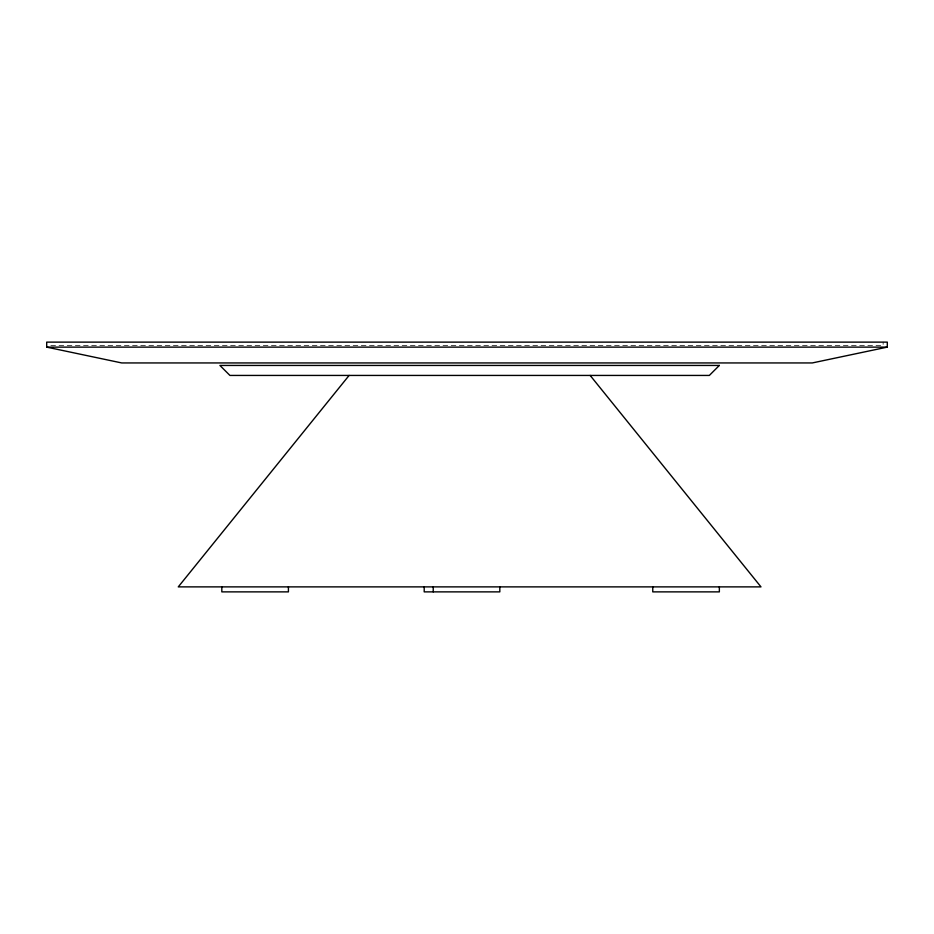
<?xml version="1.0" encoding="UTF-8"?>
<svg xmlns="http://www.w3.org/2000/svg" width="934" height="934" viewBox="0 0 934 934"><rect width="100%" height="100%" fill="white"/><g stroke="black" fill="none" stroke-linecap="round" stroke-linejoin="round"><path stroke-width="0.7" stroke-dasharray="4.67 3.5" d="M50.868 345.463L883.132 345.463L883.132 342.124"/><path stroke-width="1.4" d="M349.106 375.433L178.277 586.879L760.976 586.879L590.16 375.433M887.3 347.121L812.288 362.941L121.712 362.941L46.7 347.121L46.7 342.124L887.3 342.124L887.3 347.121L46.7 347.121M719.355 586.879L719.355 591.876L652.761 591.876L652.761 586.879M499.818 586.879L499.818 591.876L424.199 591.876L424.199 586.879M433.224 586.879L433.224 591.876M288.419 586.879L288.419 591.876L221.825 591.876L221.825 586.879M719.343 365.439L709.338 375.433L229.927 375.433L219.922 365.439L719.343 365.439"/></g></svg>
